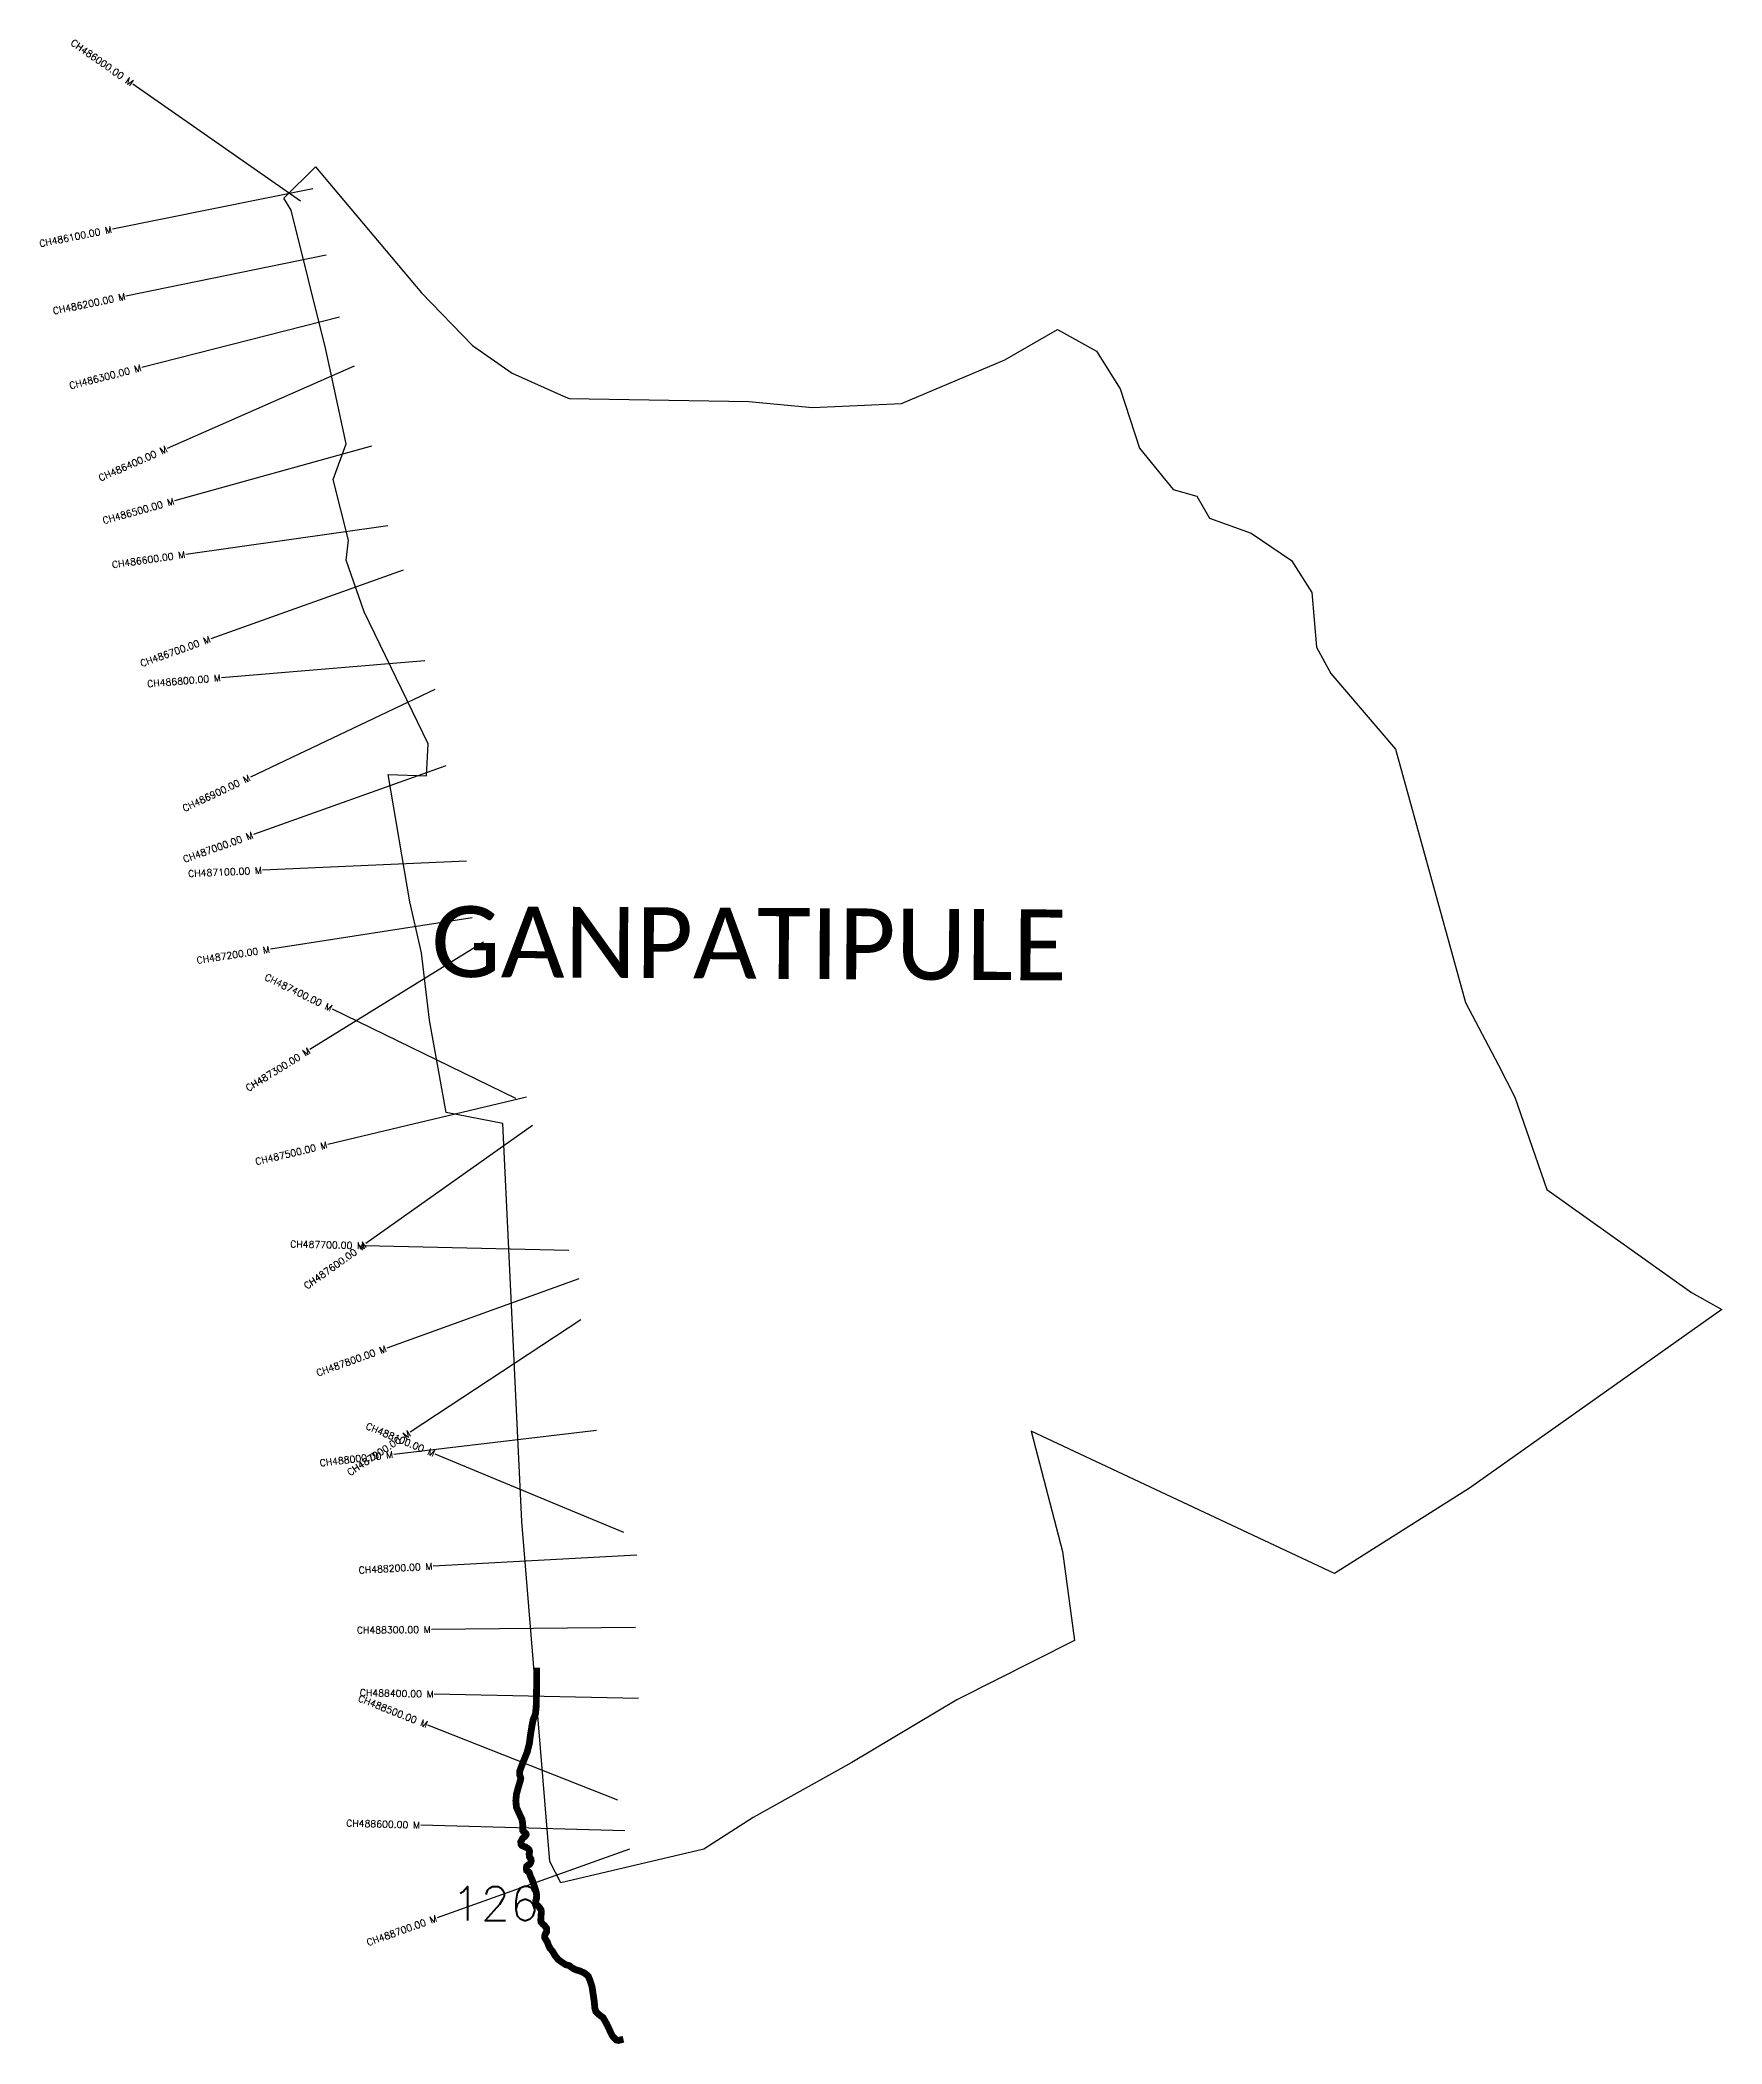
# Model space of a CAD drawing. Header units: metres. Extents: x 315060 to 317530, y 1894755 to 1897697.
import ezdxf
from ezdxf.enums import TextEntityAlignment as Align

# ---------------------------------------------------------------- set-up
doc = ezdxf.new("R2010")
doc.units = ezdxf.units.M
for name, color, linetype in [('CS', 134, 'Continuous'), ('CSMark', 6, 'Continuous'), ('UNPROTECTED', 10, 'Continuous'), ('village', 3, 'Continuous'), ('VILLAGE NAME', 250, 'Continuous')]:
    doc.layers.add(name, color=color, linetype=linetype)
doc.styles.get("Standard").update_dxf_attribs({"font": 'simplex.shx'})

msp = doc.modelspace()

# ---------------------------------------------------------------- linework, layer by layer
at = {"color": 6, "flags": 128}
msp.add_lwpolyline([(316554, 1897272), (316611.2, 1897240)], dxfattribs=at)
at = {"layer": 'CS'}
for p, q in [((315442, 1897460.4), (315196.1, 1897632.3)), ((315460.1, 1897478.5), (315165.9, 1897419.4)), ((315479.8, 1897380.9), (315185.9, 1897320.9)), ((315499.7, 1897290.3), (315209, 1897216.2)), ((315521.2, 1897218.4), (315246.6, 1897097.5)), ((315546.3, 1897100.7), (315257.2, 1897020.5)), ((315570.7, 1896984), (315273.6, 1896941.9)), ((315592.9, 1896918.8), (315310.4, 1896818)), ((315625, 1896785.5), (315326.1, 1896760.8)), ((315639.7, 1896743.5), (315368.6, 1896615)), ((315655.6, 1896631.6), (315373.1, 1896530.5)), ((315686.2, 1896491.6), (315386.5, 1896478.1)), ((315694.4, 1896408.3), (315397.9, 1896362.4)), ((315711.2, 1896372.7), (315456.1, 1896214.8)), ((315758.6, 1896142.8), (315489, 1896274.3)), ((315774.2, 1896145), (315482.4, 1896075.4)), ((315782.7, 1896103.6), (315538.1, 1895929.9)), ((315836.4, 1895920), (315536.5, 1895926.9)), ((315851.1, 1895878.4), (315568.9, 1895776.6)), ((315853.9, 1895818.3), (315603.5, 1895653.1)), ((315877.1, 1895655.4), (315579.1, 1895620.5)), ((315917, 1895506), (315639.9, 1895621)), ((315936.4, 1895472.8), (315636.9, 1895456.5)), ((315934.4, 1895366.4), (315634.4, 1895363.5)), ((315938.7, 1895262.1), (315638.7, 1895268.5)), ((315908.5, 1895113), (315629.4, 1895223.1)), ((315918.6, 1895067.8), (315618.7, 1895076.1)), ((315925.6, 1895041), (315643, 1894940.1))]:
    msp.add_line(p, q, dxfattribs=at)
at = {"layer": 'UNPROTECTED', "const_width": 10, "flags": 128}
msp.add_lwpolyline([(315789.1, 1895307.2), (315789.2, 1895289.4), (315788.4, 1895250.8), (315787.3, 1895239.7), (315783.9, 1895230.8), (315782.3, 1895223.2), (315779.8, 1895207.5), (315778.4, 1895196.4), (315775.1, 1895183.3), (315770.7, 1895172.5), (315767.3, 1895164), (315764.1, 1895155.3), (315764.1, 1895150.2), (315765.7, 1895145.1), (315764.9, 1895141.1), (315761.9, 1895131.1), (315759.4, 1895121.9), (315758.5, 1895112.4), (315759.3, 1895102.5), (315763.8, 1895092.4), (315767.4, 1895085), (315768.3, 1895079.9), (315768.7, 1895075.2), (315768.6, 1895071.7), (315768.5, 1895069.5), (315768.6, 1895068.3), (315769.6, 1895066.9), (315772.2, 1895065.1), (315773.5, 1895063.5), (315773.7, 1895062.3), (315773.2, 1895061.3), (315771.8, 1895059.8), (315768.2, 1895056.4), (315765.8, 1895051.8), (315766, 1895048.1), (315767.5, 1895046.2), (315773.2, 1895043.8), (315776.5, 1895041.7), (315777.8, 1895040.2), (315778.7, 1895037.7), (315778, 1895034.1), (315778.5, 1895029.5), (315780.7, 1895026.4), (315781, 1895023.8), (315780.2, 1895021.1), (315778.7, 1895018.7), (315776.2, 1895017.6), (315774.3, 1895015.8), (315773.9, 1895012.8), (315774.3, 1895009.8), (315778.1, 1895006.7), (315780.1, 1895000.7), (315782.2, 1894996.4), (315784.5, 1894990), (315786.2, 1894984.8), (315788.3, 1894978.1), (315789, 1894973.3), (315788.8, 1894968.4), (315787.6, 1894964.9), (315787.5, 1894962.3), (315788.8, 1894959.5), (315791.5, 1894957.3), (315792.4, 1894956.3), (315793.2, 1894955.2), (315795.4, 1894952), (315796, 1894948.9), (315795.5, 1894943.8), (315795.3, 1894939.5), (315795.1, 1894936.5), (315795.5, 1894933.8), (315798.1, 1894931), (315800.9, 1894928.4), (315802.2, 1894926.4), (315803.5, 1894924.9), (315803.8, 1894922.7), (315803.7, 1894919.5), (315801.9, 1894916.9), (315801, 1894914.3), (315800.8, 1894911.2), (315802.3, 1894908.5), (315804.6, 1894904.8), (315805.6, 1894902.2), (315806.5, 1894899.5), (315808.9, 1894895), (315811.9, 1894891.7), (315816.3, 1894884.3), (315820.5, 1894879.1), (315826.2, 1894874.9), (315831.5, 1894871.4), (315837.1, 1894869.9), (315840.8, 1894866.9), (315846.5, 1894863.8), (315852.7, 1894862.1), (315859.6, 1894858.9), (315864.8, 1894854.5), (315867.7, 1894847.3), (315870.3, 1894839.5), (315872.1, 1894827.5), (315873.7, 1894816.7), (315874.4, 1894808.1), (315876, 1894802.5), (315880, 1894798.6), (315882.7, 1894796.4), (315886.4, 1894793.8), (315889.7, 1894788.3), (315893.1, 1894782), (315897.6, 1894772.1), (315900.1, 1894767), (315905.8, 1894760.9), (315909.1, 1894760.1), (315916.5, 1894761.9)], dxfattribs=at)
at = {"layer": 'village', "color": 6}
for points in [[(317529.9, 1895833.1, 0), (317158.9, 1895571.1, 0), (316961, 1895445.7, 0), (316515.5, 1895654.6, 0), (316561.5, 1895478, 0), (316579.1, 1895347.1, 0), (316406.3, 1895260.1, 0), (316252, 1895168.4, 0), (316107.2, 1895087.5, 0), (316034.7, 1895040.7, 0), (315824.5, 1894991.4, 0), (315808.3, 1895022.6, 0), (315767.2, 1895522, 0), (315739.6, 1896106.2, 0), (315656, 1896122.4, 0), (315631.6, 1896257.8, 0), (315620, 1896356.7, 0), (315602.6, 1896431.9, 0), (315571.1, 1896618.8, 0), (315627.2, 1896616.9, 0), (315629.8, 1896663.9, 0), (315535.7, 1896857.6, 0), (315509.1, 1896933.3, 0), (315512.8, 1896962.9, 0), (315490.3, 1897051.8, 0), (315509.4, 1897104.2, 0), (315479.3, 1897242.5, 0), (315428.4, 1897447, 0), (315417.6, 1897464.7, 0), (315464, 1897510.6, 0), (315619.7, 1897325.7, 0), (315694.7, 1897248.3, 0), (315753.3, 1897207.9, 0), (315828.4, 1897174.3, 0), (315836.6, 1897170.6, 0), (316100.6, 1897166.4, 0), (316194.3, 1897157.6, 0), (316325, 1897163.6, 0), (316476.8, 1897227.4, 0), (316554, 1897272, 0)], [(316611.2, 1897240, 0), (316645.9, 1897184.7, 0), (316674.6, 1897097.7, 0), (316723.7, 1897036.9, 0), (316758.9, 1897027.3, 0), (316777.2, 1896995, 0), (316838.6, 1896973.1, 0), (316897.5, 1896933.1, 0), (316927.6, 1896885.7, 0), (316934.6, 1896805.6, 0), (316955.7, 1896767.1, 0), (317050.5, 1896656, 0), (317153.4, 1896283.9, 0), (317201.8, 1896191.9, 0), (317225.8, 1896144.8, 0), (317272.6, 1896009.4, 0), (317485.3, 1895858.4, 0), (317529.9, 1895833.1, 0)]]:
    msp.add_polyline3d(points, dxfattribs=at)

# ---------------------------------------------------------------- texts
at = {"insert": (315664, 1894986.1), "char_height": 50, "attachment_point": 1}
msp.add_mtext_dynamic_manual_height_columns('126', width=70.183, gutter_width=1, heights=[0], dxfattribs=at)
at = {"layer": 'CSMark'}
for s, rotation, p in [('CH486000.00 M', 325.059, (315195.3, 1897632.8)), ('CH486100.00 M', 11.3646, (315165, 1897419.2)), ('CH486200.00 M', 11.5293, (315184.9, 1897320.7)), ('CH486300.00 M', 14.3053, (315208, 1897216)), ('CH486400.00 M', 23.7555, (315245.7, 1897097.1)), ('CH486500.00 M', 15.515, (315256.3, 1897020.2)), ('CH486600.00 M', 8.0678, (315272.6, 1896941.8)), ('CH486700.00 M', 19.6373, (315309.4, 1896817.7)), ('CH486800.00 M', 4.7241, (315325.1, 1896760.7)), ('CH486900.00 M', 25.3753, (315367.7, 1896614.6)), ('CH487000.00 M', 19.6978, (315372.2, 1896530.2)), ('CH487100.00 M', 2.5861, (315385.5, 1896478)), ('CH487200.00 M', 8.8082, (315396.9, 1896362.2)), ('CH487400.00 M', 333.991, (315488.1, 1896274.8)), ('CH487300.00 M', 31.7586, (315455.3, 1896214.2)), ('CH487500.00 M', 13.4195, (315481.5, 1896075.2)), ('CH487700.00 M', 358.6756, (315535.5, 1895926.9)), ('CH487600.00 M', 35.3856, (315537.3, 1895929.3)), ('CH487800.00 M', 19.8199, (315567.9, 1895776.3)), ('CH487900.00 M', 33.4162, (315602.6, 1895652.5)), ('CH488100.00 M', 337.454, (315639, 1895621.4)), ('CH488000.00 M', 6.6767, (315578.1, 1895620.4)), ('CH488200.00 M', 3.1248, (315635.9, 1895456.4)), ('CH488300.00 M', 0.5468, (315633.4, 1895363.5)), ('CH488500.00 M', 338.472, (315628.5, 1895223.4)), ('CH488400.00 M', 358.7764, (315637.7, 1895268.5)), ('CH488600.00 M', 358.3982, (315617.7, 1895076.2)), ('CH488700.00 M', 19.6514, (315642.1, 1894939.8))]:
    msp.add_text(s, height=10, rotation=rotation, dxfattribs=at).set_placement(p, align=Align.MIDDLE_RIGHT)
at = {"layer": 'VILLAGE NAME', "insert": (315634.5, 1896425.6), "char_height": 104.042, "attachment_point": 1, "rotation": 359.6762}
msp.add_mtext_dynamic_manual_height_columns('{\\fCalibri|b0|i0|c0|p34;GANPATIPULE}', width=1567.856, gutter_width=520.2, heights=[0], dxfattribs=at)

doc.saveas('drawing.dxf')
